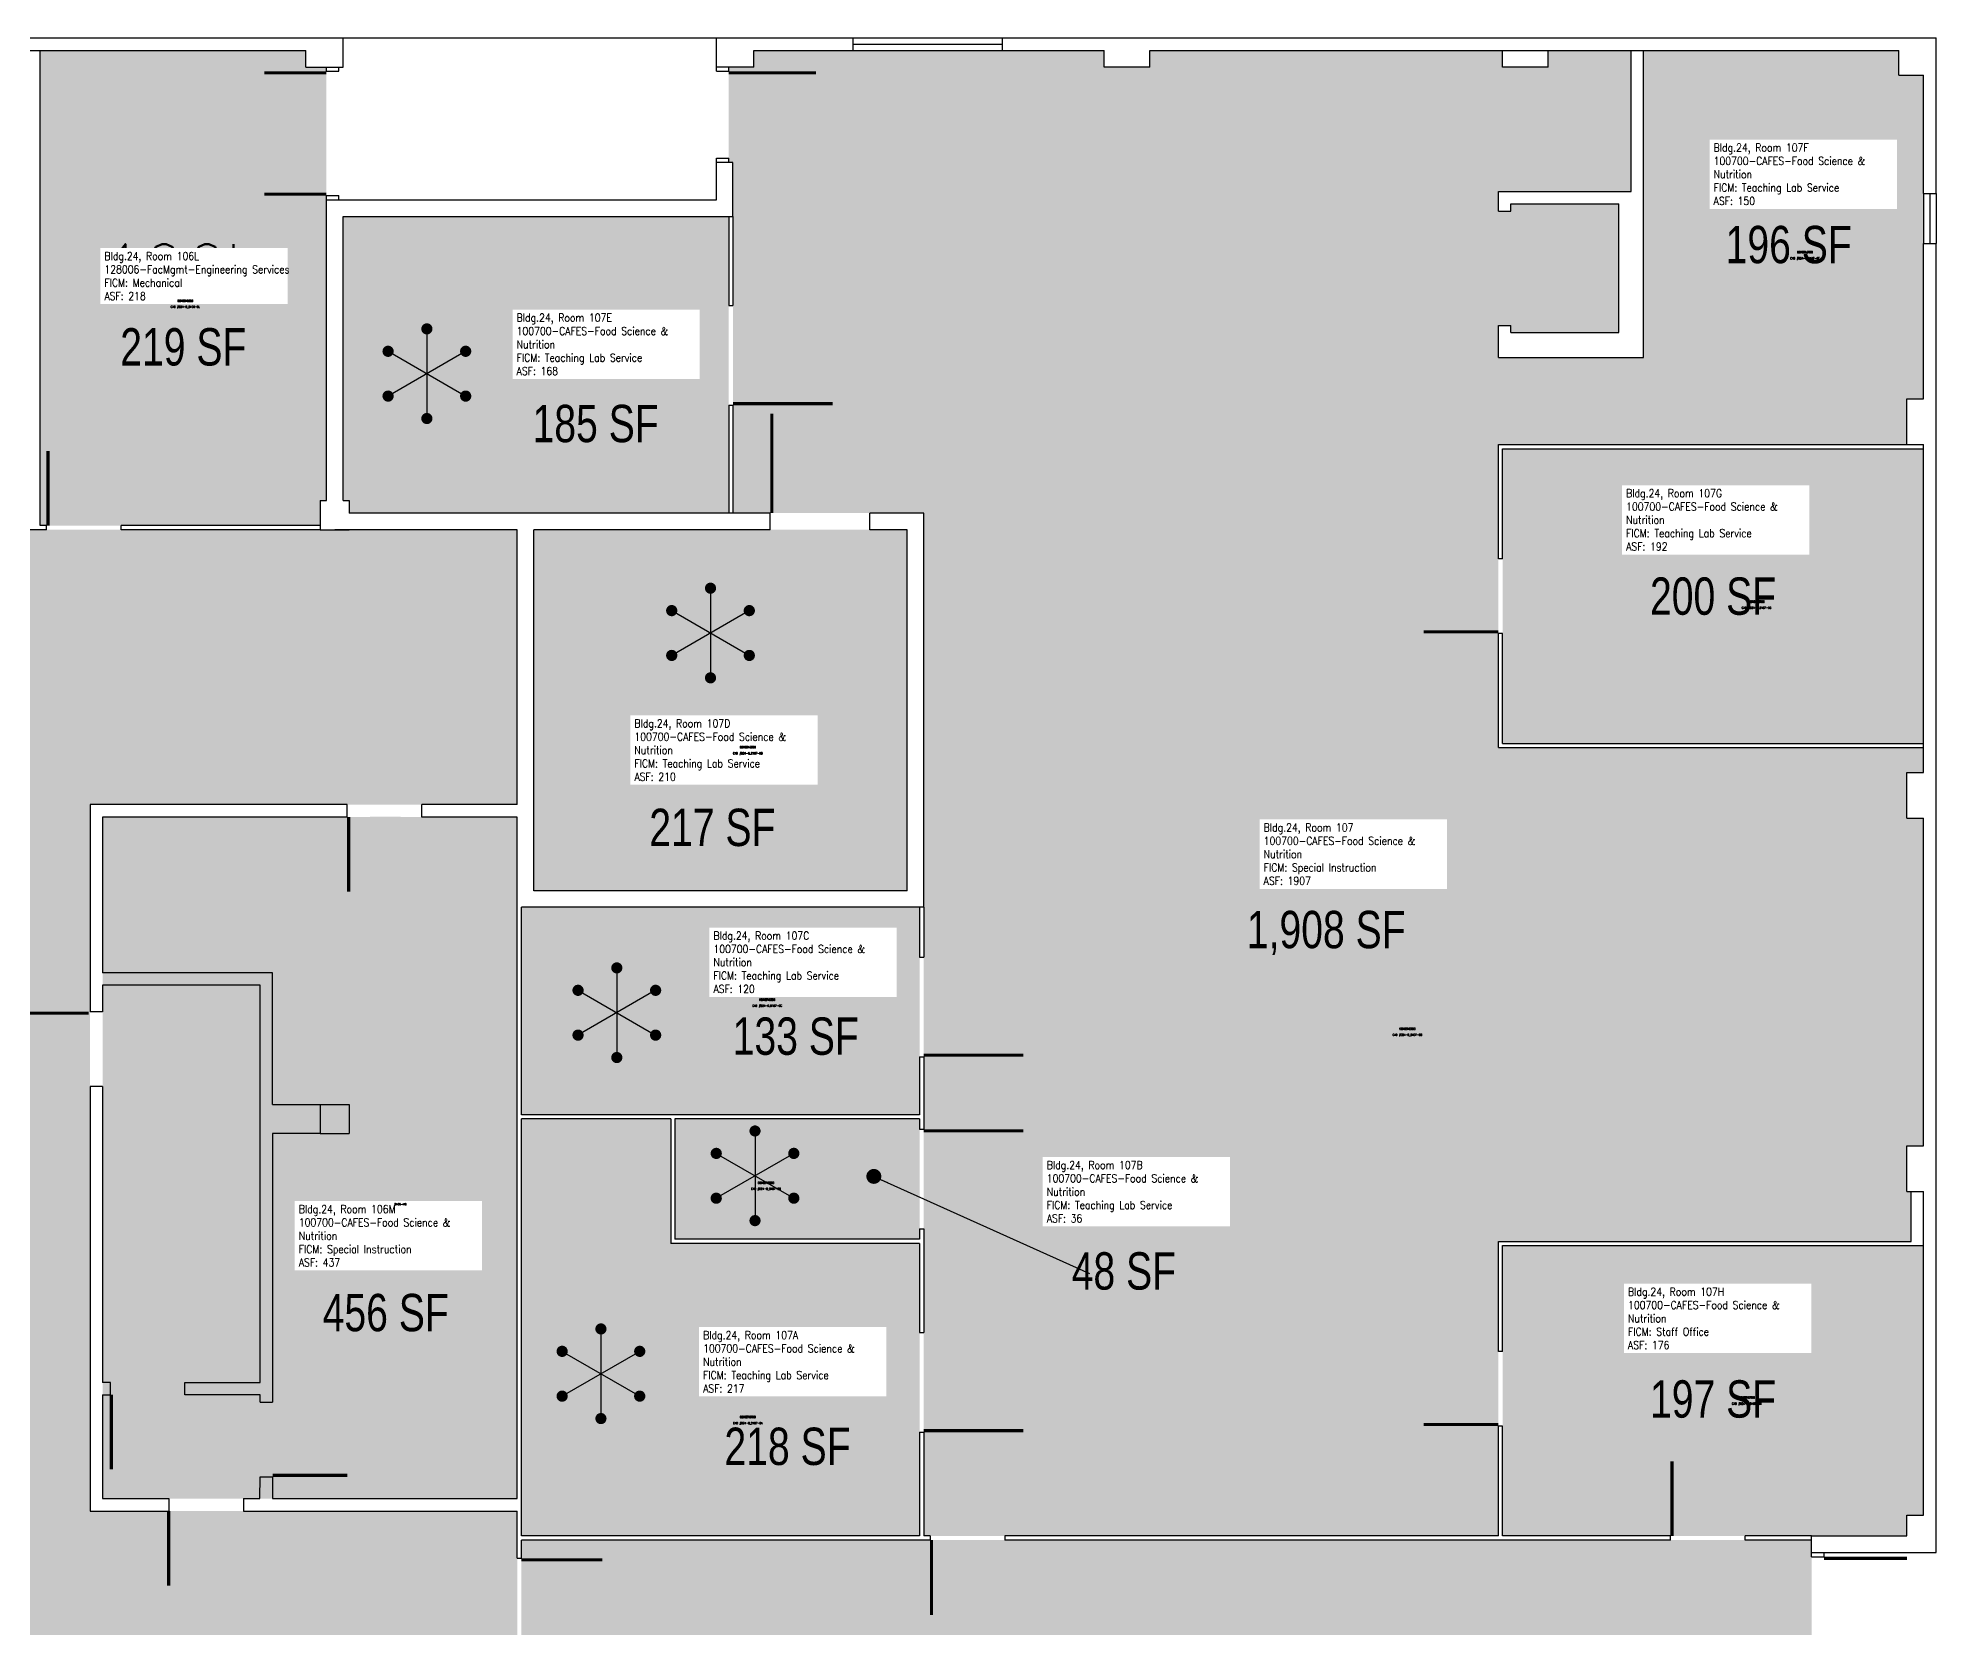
# Model space of a CAD drawing. Header units: inches. Extents: x -381 to 1674, y -222 to 2940.
# Drawn here: x 633 to 1548, y 2174 to 2940 of the extents above; entities that cross this region are included whole.
import ezdxf
from ezdxf.enums import TextEntityAlignment as Align

# ---------------------------------------------------------------- set-up
doc = ezdxf.new("R2010")
doc.units = ezdxf.units.IN
doc.header["$LTSCALE"] = 10
doc.header["$MEASUREMENT"] = 0
doc.layers.get('0').update_dxf_attribs({"linetype": 'CONTINUOUS'})
for name, color, linetype in [('A-DOOR', 2, 'CONTINUOUS'), ('A-FLOR', 3, 'CONTINUOUS'), ('A-GLAZ', 1, 'CONTINUOUS'), ('A-GLAZ-SILL', 2, 'CONTINUOUS'), ('A-IDEN-CNUM', 7, 'CONTINUOUS'), ('A-IDEN-ICON', 4, 'CONTINUOUS'), ('A-IDEN-RNUM', 7, 'CONTINUOUS'), ('A-IDEN-SNUM', 4, 'CONTINUOUS'), ('A-IDEN-VNUM', 4, 'CONTINUOUS'), ('A-WALL', 5, 'CONTINUOUS'), ('AREA-TEXT', 3, 'CONTINUOUS'), ('Rooms-Category-Color', 7, 'CONTINUOUS'), ('Rooms-College-Color', 7, 'CONTINUOUS'), ('Rooms-Department-Color', 7, 'CONTINUOUS'), ('Rooms-Division-Color', 7, 'CONTINUOUS'), ('Rooms-Information', 7, 'CONTINUOUS')]:
    doc.layers.add(name, color=color, linetype=linetype)
doc.styles.add('AREA', font='arial.ttf', dxfattribs={"width": 0.75, "height": 18})
doc.styles.add('ROOMSNUMBER', font='txt.shx', dxfattribs={"height": 0.03})
doc.styles.add('ROOMVNUMBER', font='simplex.shx', dxfattribs={"width": 0.85})
doc.dimstyles.get("Standard").update_dxf_attribs({"dimtxt": 0.18, "dimasz": 0.18, "dimexe": 0.18, "dimexo": 0.0625, "dimgap": 0.09, "dimtad": 0, "dimtih": 1, "dimtoh": 1, "dimdec": 4, "dimzin": 0, "dimdsep": 46, "dimtxsty": 'Standard', "dimcen": 0.09, "dimadec": 0, "dimazin": 0, "dimtfac": 1, "dimtdec": 4, "dimtofl": 0, "dimtmove": 0, "dimatfit": 3, "dimfxl": 1, "dimtolj": 1, "dimtzin": 0, "dimarcsym": 0})

# ---------------------------------------------------------------- blocks, each defined once
blk = doc.blocks.new('CPREF')
at = {"color": 0, "linetype": 'ByBlock'}
for p, q in [((-0.025, 0.052), (0.035, -0.052)), ((-0.025, -0.052), (0.035, 0.052)), ((-0.055, 0), (0.065, 0))]:
    blk.add_line(p, q, dxfattribs=at)
at = {"color": 0, "linetype": 'ByBlock', "const_width": 0.0075}
for points in [[(-0.0269, 0.0487, 1), (-0.0231, 0.0552, 1)], [(0.0331, 0.0487, 1), (0.0369, 0.0552, 1)], [(-0.0569, -0.0032, 1), (-0.0531, 0.0032, 1)], [(0.0631, -0.0032, 1), (0.0669, 0.0032, 1)], [(-0.0269, -0.0552, 1), (-0.0231, -0.0487, 1)], [(0.0331, -0.0552, 1), (0.0369, -0.0487, 1)]]:
    blk.add_lwpolyline(points, format="xyb", close=True, dxfattribs=at)

msp = doc.modelspace()

# ---------------------------------------------------------------- hatches: boundary and pattern name
at = {"layer": 'Rooms-Category-Color', "true_color": 0xadadad}
for points in [[(673, 2705), (769, 2705), (769, 2717), (772, 2717), (772, 2862), (772, 2864), (772, 2924), (772, 2926), (762, 2926), (762, 2934), (634, 2934), (634, 2705), (637, 2705)], [(1057, 1651), (1057, 1687), (1057, 1696), (1057, 1732), (1057, 1936), (1057, 1972), (1057, 1981), (1057, 2017), (1057, 2120), (1267, 2120), (1303, 2120), (1488, 2120), (1488, 2216), (1099, 2216), (1063, 2216), (866, 2216), (866, 2120.5), (963, 2120.5), (963, 1504), (963, 1306), (1057, 1306), (1057, 1315), (1057, 1347), (1057, 1450), (1213, 1450), (1245, 1450), (1373, 1450), (1405, 1450), (1488, 1450), (1488, 1546), (1303, 1546), (1267, 1546), (1057, 1546)]]:
    msp.add_hatch(color=253, dxfattribs=at).paths.add_polyline_path(points)
at = {"layer": 'Rooms-Category-Color', "true_color": 0xe3f498}
for points in [[(1337, 2786), (1337, 2801.5), (1343, 2801.5), (1343, 2798), (1395, 2798), (1395, 2860), (1343, 2860), (1343, 2856.5), (1337, 2856.5), (1337, 2866), (1401, 2866), (1401, 2934), (1361, 2934), (1361, 2926), (1339, 2926), (1339, 2934), (1169, 2934), (1169, 2926), (1147, 2926), (1147, 2934), (978, 2934), (978, 2926), (966, 2926), (966, 2924), (966, 2882), (966, 2880), (968, 2880), (968, 2854), (968, 2811), (968, 2763), (968, 2711), (986, 2711), (1034, 2711), (1060, 2711), (1060, 2521), (1060, 2316), (1060, 2268), (1060, 2218), (1063, 2218), (1099, 2218), (1337, 2218), (1337, 2271), (1337, 2307), (1337, 2360), (1536, 2360), (1536, 2384), (1534, 2384), (1534, 2406), (1542, 2406), (1542, 2564), (1534, 2564), (1534, 2586), (1542, 2586), (1542, 2598), (1337, 2598), (1337, 2653), (1337, 2689), (1337, 2744)], [(1337, 2744), (1534, 2744), (1534, 2766), (1542, 2766), (1542, 2922), (1530, 2922), (1530, 2934), (1407, 2934), (1407, 2786), (1337, 2786)], [(966, 2763), (966, 2811), (966, 2854), (780, 2854), (780, 2717), (783, 2717), (783, 2711), (966, 2711)], [(1339, 2600), (1339, 2653), (1339, 2689), (1339, 2742), (1542, 2742), (1542, 2600)], [(102, 1915), (102, 1863), (110, 1863), (110, 1841), (102, 1841), (102, 1742), (345, 1742), (393, 1742), (460, 1742), (508, 1742), (573, 1742), (651, 1742), (699, 1742), (772, 1742), (772, 1748), (772, 1796), (772, 1802), (772, 1853.5), (769, 1853.5), (769, 1867.5), (772.74, 1867.5), (772.74, 2046.5), (772, 2046.5), (772, 2110), (772, 2113), (769, 2113), (769, 2127), (783, 2127), (783, 2120.5), (864, 2120.5), (863.97, 2230.03), (731.97, 2230.03), (695.97, 2230.03), (658.09, 2230.03), (658.09, 2446), (658.09, 2570.5), (781.97, 2570.5), (817.97, 2570.5), (863.97, 2570.5), (864, 2703), (769, 2703), (673, 2703), (637, 2703), (588, 2703), (546, 2703), (435, 2703), (399, 2703), (110, 2703), (110, 2687), (102, 2687), (102, 2506), (110, 2506), (110, 2484), (102, 2484), (102, 2311), (110, 2311), (110, 2292), (110, 2058), (110, 2036), (102, 2036)], [(872, 2703), (986, 2703), (1034, 2703), (1052, 2703), (1052, 2529), (872, 2529)], [(1058, 2421), (866, 2421), (866, 2521), (1058, 2521)], [(938, 2419), (938, 2359), (1058, 2359), (1058, 2316), (1058, 2268), (1058, 2218), (866, 2218), (866, 2419)], [(1058, 2361), (940, 2361), (940, 2419), (1058, 2419)]]:
    msp.add_hatch(color=61, dxfattribs=at).paths.add_polyline_path(points)
h = msp.add_hatch(color=61, dxfattribs=at)
edge = h.paths.add_edge_path()
edge.add_line((864, 2564.5), (817.97, 2564.5))
edge.add_arc((800.34, 1521.82), 1042.82, 89.03159, 90.96841)
edge.add_line((782.72, 2564.5), (664.09, 2564.5))
edge.add_line((664.09, 2564.5), (664.09, 2489.5))
edge.add_line((664.09, 2489.5), (664.09, 2483.5))
edge.add_line((664.09, 2483.5), (664.09, 2292.03))
edge.add_line((664.09, 2292.03), (664.09, 2286.03))
edge.add_line((664.09, 2286.03), (664.09, 2236.03))
edge.add_line((664.09, 2236.03), (731.97, 2236.03))
edge.add_line((731.97, 2236.03), (739.97, 2236.03))
edge.add_line((739.97, 2236.03), (745.97, 2236.03))
edge.add_line((745.97, 2236.03), (864, 2236.03))
edge.add_line((864, 2236.03), (864, 2564.5))
at = {"layer": 'Rooms-Category-Color', "true_color": 0xfa9ba3}
msp.add_hatch(color=241, dxfattribs=at).paths.add_polyline_path([(1534, 2218), (1534, 2228), (1542, 2228), (1542, 2358), (1339, 2358), (1339, 2307), (1339, 2271), (1339, 2218), (1488, 2218)])
at = {"layer": 'Rooms-College-Color', "true_color": 0xe3c5e1}
for points in [[(673, 2705), (769, 2705), (769, 2717), (772, 2717), (772, 2862), (772, 2864), (772, 2924), (772, 2926), (762, 2926), (762, 2934), (634, 2934), (634, 2705), (637, 2705)], [(1337, 2786), (1337, 2801.5), (1343, 2801.5), (1343, 2798), (1395, 2798), (1395, 2860), (1343, 2860), (1343, 2856.5), (1337, 2856.5), (1337, 2866), (1401, 2866), (1401, 2934), (1361, 2934), (1361, 2926), (1339, 2926), (1339, 2934), (1169, 2934), (1169, 2926), (1147, 2926), (1147, 2934), (978, 2934), (978, 2926), (966, 2926), (966, 2924), (966, 2882), (966, 2880), (968, 2880), (968, 2854), (968, 2811), (968, 2763), (968, 2711), (986, 2711), (1034, 2711), (1060, 2711), (1060, 2521), (1060, 2316), (1060, 2268), (1060, 2218), (1063, 2218), (1099, 2218), (1337, 2218), (1337, 2271), (1337, 2307), (1337, 2360), (1536, 2360), (1536, 2384), (1534, 2384), (1534, 2406), (1542, 2406), (1542, 2564), (1534, 2564), (1534, 2586), (1542, 2586), (1542, 2598), (1337, 2598), (1337, 2653), (1337, 2689), (1337, 2744)], [(1337, 2744), (1534, 2744), (1534, 2766), (1542, 2766), (1542, 2922), (1530, 2922), (1530, 2934), (1407, 2934), (1407, 2786), (1337, 2786)], [(966, 2763), (966, 2811), (966, 2854), (780, 2854), (780, 2717), (783, 2717), (783, 2711), (966, 2711)], [(1339, 2600), (1339, 2653), (1339, 2689), (1339, 2742), (1542, 2742), (1542, 2600)], [(102, 1915), (102, 1863), (110, 1863), (110, 1841), (102, 1841), (102, 1742), (345, 1742), (393, 1742), (460, 1742), (508, 1742), (573, 1742), (651, 1742), (699, 1742), (772, 1742), (772, 1748), (772, 1796), (772, 1802), (772, 1853.5), (769, 1853.5), (769, 1867.5), (772.74, 1867.5), (772.74, 2046.5), (772, 2046.5), (772, 2110), (772, 2113), (769, 2113), (769, 2127), (783, 2127), (783, 2120.5), (864, 2120.5), (863.97, 2230.03), (731.97, 2230.03), (695.97, 2230.03), (658.09, 2230.03), (658.09, 2446), (658.09, 2570.5), (781.97, 2570.5), (817.97, 2570.5), (863.97, 2570.5), (864, 2703), (769, 2703), (673, 2703), (637, 2703), (588, 2703), (546, 2703), (435, 2703), (399, 2703), (110, 2703), (110, 2687), (102, 2687), (102, 2506), (110, 2506), (110, 2484), (102, 2484), (102, 2311), (110, 2311), (110, 2292), (110, 2058), (110, 2036), (102, 2036)], [(872, 2703), (986, 2703), (1034, 2703), (1052, 2703), (1052, 2529), (872, 2529)], [(1058, 2421), (866, 2421), (866, 2521), (1058, 2521)], [(938, 2419), (938, 2359), (1058, 2359), (1058, 2316), (1058, 2268), (1058, 2218), (866, 2218), (866, 2419)], [(1058, 2361), (940, 2361), (940, 2419), (1058, 2419)], [(1534, 2218), (1534, 2228), (1542, 2228), (1542, 2358), (1339, 2358), (1339, 2307), (1339, 2271), (1339, 2218), (1488, 2218)]]:
    msp.add_hatch(color=254, dxfattribs=at).paths.add_polyline_path(points)
h = msp.add_hatch(color=254, dxfattribs=at)
edge = h.paths.add_edge_path()
edge.add_line((864, 2564.5), (817.97, 2564.5))
edge.add_arc((800.34, 1521.82), 1042.82, 89.03159, 90.96841)
edge.add_line((782.72, 2564.5), (664.09, 2564.5))
edge.add_line((664.09, 2564.5), (664.09, 2489.5))
edge.add_line((664.09, 2489.5), (664.09, 2483.5))
edge.add_line((664.09, 2483.5), (664.09, 2292.03))
edge.add_line((664.09, 2292.03), (664.09, 2286.03))
edge.add_line((664.09, 2286.03), (664.09, 2236.03))
edge.add_line((664.09, 2236.03), (731.97, 2236.03))
edge.add_line((731.97, 2236.03), (739.97, 2236.03))
edge.add_line((739.97, 2236.03), (745.97, 2236.03))
edge.add_line((745.97, 2236.03), (864, 2236.03))
edge.add_line((864, 2236.03), (864, 2564.5))
at = {"layer": 'Rooms-College-Color', "true_color": 0xadadad}
msp.add_hatch(color=253, dxfattribs=at).paths.add_polyline_path([(1057, 1651), (1057, 1687), (1057, 1696), (1057, 1732), (1057, 1936), (1057, 1972), (1057, 1981), (1057, 2017), (1057, 2120), (1267, 2120), (1303, 2120), (1488, 2120), (1488, 2216), (1099, 2216), (1063, 2216), (866, 2216), (866, 2120.5), (963, 2120.5), (963, 1504), (963, 1306), (1057, 1306), (1057, 1315), (1057, 1347), (1057, 1450), (1213, 1450), (1245, 1450), (1373, 1450), (1405, 1450), (1488, 1450), (1488, 1546), (1303, 1546), (1267, 1546), (1057, 1546)])
at = {"layer": 'Rooms-Department-Color', "true_color": 0xacacac}
for points in [[(673, 2705), (769, 2705), (769, 2717), (772, 2717), (772, 2862), (772, 2864), (772, 2924), (772, 2926), (762, 2926), (762, 2934), (634, 2934), (634, 2705), (637, 2705)], [(1057, 1651), (1057, 1687), (1057, 1696), (1057, 1732), (1057, 1936), (1057, 1972), (1057, 1981), (1057, 2017), (1057, 2120), (1267, 2120), (1303, 2120), (1488, 2120), (1488, 2216), (1099, 2216), (1063, 2216), (866, 2216), (866, 2120.5), (963, 2120.5), (963, 1504), (963, 1306), (1057, 1306), (1057, 1315), (1057, 1347), (1057, 1450), (1213, 1450), (1245, 1450), (1373, 1450), (1405, 1450), (1488, 1450), (1488, 1546), (1303, 1546), (1267, 1546), (1057, 1546)]]:
    msp.add_hatch(color=253, dxfattribs=at).paths.add_polyline_path(points)
at = {"layer": 'Rooms-Department-Color', "true_color": 0xe3c5e1}
for points in [[(1337, 2786), (1337, 2801.5), (1343, 2801.5), (1343, 2798), (1395, 2798), (1395, 2860), (1343, 2860), (1343, 2856.5), (1337, 2856.5), (1337, 2866), (1401, 2866), (1401, 2934), (1361, 2934), (1361, 2926), (1339, 2926), (1339, 2934), (1169, 2934), (1169, 2926), (1147, 2926), (1147, 2934), (978, 2934), (978, 2926), (966, 2926), (966, 2924), (966, 2882), (966, 2880), (968, 2880), (968, 2854), (968, 2811), (968, 2763), (968, 2711), (986, 2711), (1034, 2711), (1060, 2711), (1060, 2521), (1060, 2316), (1060, 2268), (1060, 2218), (1063, 2218), (1099, 2218), (1337, 2218), (1337, 2271), (1337, 2307), (1337, 2360), (1536, 2360), (1536, 2384), (1534, 2384), (1534, 2406), (1542, 2406), (1542, 2564), (1534, 2564), (1534, 2586), (1542, 2586), (1542, 2598), (1337, 2598), (1337, 2653), (1337, 2689), (1337, 2744)], [(1337, 2744), (1534, 2744), (1534, 2766), (1542, 2766), (1542, 2922), (1530, 2922), (1530, 2934), (1407, 2934), (1407, 2786), (1337, 2786)], [(966, 2763), (966, 2811), (966, 2854), (780, 2854), (780, 2717), (783, 2717), (783, 2711), (966, 2711)], [(1339, 2600), (1339, 2653), (1339, 2689), (1339, 2742), (1542, 2742), (1542, 2600)], [(102, 1915), (102, 1863), (110, 1863), (110, 1841), (102, 1841), (102, 1742), (345, 1742), (393, 1742), (460, 1742), (508, 1742), (573, 1742), (651, 1742), (699, 1742), (772, 1742), (772, 1748), (772, 1796), (772, 1802), (772, 1853.5), (769, 1853.5), (769, 1867.5), (772.74, 1867.5), (772.74, 2046.5), (772, 2046.5), (772, 2110), (772, 2113), (769, 2113), (769, 2127), (783, 2127), (783, 2120.5), (864, 2120.5), (863.97, 2230.03), (731.97, 2230.03), (695.97, 2230.03), (658.09, 2230.03), (658.09, 2446), (658.09, 2570.5), (781.97, 2570.5), (817.97, 2570.5), (863.97, 2570.5), (864, 2703), (769, 2703), (673, 2703), (637, 2703), (588, 2703), (546, 2703), (435, 2703), (399, 2703), (110, 2703), (110, 2687), (102, 2687), (102, 2506), (110, 2506), (110, 2484), (102, 2484), (102, 2311), (110, 2311), (110, 2292), (110, 2058), (110, 2036), (102, 2036)], [(872, 2703), (986, 2703), (1034, 2703), (1052, 2703), (1052, 2529), (872, 2529)], [(1058, 2421), (866, 2421), (866, 2521), (1058, 2521)], [(938, 2419), (938, 2359), (1058, 2359), (1058, 2316), (1058, 2268), (1058, 2218), (866, 2218), (866, 2419)], [(1058, 2361), (940, 2361), (940, 2419), (1058, 2419)], [(1534, 2218), (1534, 2228), (1542, 2228), (1542, 2358), (1339, 2358), (1339, 2307), (1339, 2271), (1339, 2218), (1488, 2218)]]:
    msp.add_hatch(color=254, dxfattribs=at).paths.add_polyline_path(points)
h = msp.add_hatch(color=254, dxfattribs=at)
edge = h.paths.add_edge_path()
edge.add_line((864, 2564.5), (817.97, 2564.5))
edge.add_arc((800.34, 1521.82), 1042.82, 89.03159, 90.96841)
edge.add_line((782.72, 2564.5), (664.09, 2564.5))
edge.add_line((664.09, 2564.5), (664.09, 2489.5))
edge.add_line((664.09, 2489.5), (664.09, 2483.5))
edge.add_line((664.09, 2483.5), (664.09, 2292.03))
edge.add_line((664.09, 2292.03), (664.09, 2286.03))
edge.add_line((664.09, 2286.03), (664.09, 2236.03))
edge.add_line((664.09, 2236.03), (731.97, 2236.03))
edge.add_line((731.97, 2236.03), (739.97, 2236.03))
edge.add_line((739.97, 2236.03), (745.97, 2236.03))
edge.add_line((745.97, 2236.03), (864, 2236.03))
edge.add_line((864, 2236.03), (864, 2564.5))
at = {"layer": 'Rooms-Division-Color', "true_color": 0xadadad}
for points in [[(673, 2705), (769, 2705), (769, 2717), (772, 2717), (772, 2862), (772, 2864), (772, 2924), (772, 2926), (762, 2926), (762, 2934), (634, 2934), (634, 2705), (637, 2705)], [(1057, 1651), (1057, 1687), (1057, 1696), (1057, 1732), (1057, 1936), (1057, 1972), (1057, 1981), (1057, 2017), (1057, 2120), (1267, 2120), (1303, 2120), (1488, 2120), (1488, 2216), (1099, 2216), (1063, 2216), (866, 2216), (866, 2120.5), (963, 2120.5), (963, 1504), (963, 1306), (1057, 1306), (1057, 1315), (1057, 1347), (1057, 1450), (1213, 1450), (1245, 1450), (1373, 1450), (1405, 1450), (1488, 1450), (1488, 1546), (1303, 1546), (1267, 1546), (1057, 1546)]]:
    msp.add_hatch(color=253, dxfattribs=at).paths.add_polyline_path(points)
at = {"layer": 'Rooms-Division-Color', "true_color": 0xe3c5e1}
for points in [[(1337, 2786), (1337, 2801.5), (1343, 2801.5), (1343, 2798), (1395, 2798), (1395, 2860), (1343, 2860), (1343, 2856.5), (1337, 2856.5), (1337, 2866), (1401, 2866), (1401, 2934), (1361, 2934), (1361, 2926), (1339, 2926), (1339, 2934), (1169, 2934), (1169, 2926), (1147, 2926), (1147, 2934), (978, 2934), (978, 2926), (966, 2926), (966, 2924), (966, 2882), (966, 2880), (968, 2880), (968, 2854), (968, 2811), (968, 2763), (968, 2711), (986, 2711), (1034, 2711), (1060, 2711), (1060, 2521), (1060, 2316), (1060, 2268), (1060, 2218), (1063, 2218), (1099, 2218), (1337, 2218), (1337, 2271), (1337, 2307), (1337, 2360), (1536, 2360), (1536, 2384), (1534, 2384), (1534, 2406), (1542, 2406), (1542, 2564), (1534, 2564), (1534, 2586), (1542, 2586), (1542, 2598), (1337, 2598), (1337, 2653), (1337, 2689), (1337, 2744)], [(1337, 2744), (1534, 2744), (1534, 2766), (1542, 2766), (1542, 2922), (1530, 2922), (1530, 2934), (1407, 2934), (1407, 2786), (1337, 2786)], [(966, 2763), (966, 2811), (966, 2854), (780, 2854), (780, 2717), (783, 2717), (783, 2711), (966, 2711)], [(1339, 2600), (1339, 2653), (1339, 2689), (1339, 2742), (1542, 2742), (1542, 2600)], [(102, 1915), (102, 1863), (110, 1863), (110, 1841), (102, 1841), (102, 1742), (345, 1742), (393, 1742), (460, 1742), (508, 1742), (573, 1742), (651, 1742), (699, 1742), (772, 1742), (772, 1748), (772, 1796), (772, 1802), (772, 1853.5), (769, 1853.5), (769, 1867.5), (772.74, 1867.5), (772.74, 2046.5), (772, 2046.5), (772, 2110), (772, 2113), (769, 2113), (769, 2127), (783, 2127), (783, 2120.5), (864, 2120.5), (863.97, 2230.03), (731.97, 2230.03), (695.97, 2230.03), (658.09, 2230.03), (658.09, 2446), (658.09, 2570.5), (781.97, 2570.5), (817.97, 2570.5), (863.97, 2570.5), (864, 2703), (769, 2703), (673, 2703), (637, 2703), (588, 2703), (546, 2703), (435, 2703), (399, 2703), (110, 2703), (110, 2687), (102, 2687), (102, 2506), (110, 2506), (110, 2484), (102, 2484), (102, 2311), (110, 2311), (110, 2292), (110, 2058), (110, 2036), (102, 2036)], [(872, 2703), (986, 2703), (1034, 2703), (1052, 2703), (1052, 2529), (872, 2529)], [(1058, 2421), (866, 2421), (866, 2521), (1058, 2521)], [(938, 2419), (938, 2359), (1058, 2359), (1058, 2316), (1058, 2268), (1058, 2218), (866, 2218), (866, 2419)], [(1058, 2361), (940, 2361), (940, 2419), (1058, 2419)], [(1534, 2218), (1534, 2228), (1542, 2228), (1542, 2358), (1339, 2358), (1339, 2307), (1339, 2271), (1339, 2218), (1488, 2218)]]:
    msp.add_hatch(color=254, dxfattribs=at).paths.add_polyline_path(points)
h = msp.add_hatch(color=254, dxfattribs=at)
edge = h.paths.add_edge_path()
edge.add_line((864, 2564.5), (817.97, 2564.5))
edge.add_arc((800.34, 1521.82), 1042.82, 89.03159, 90.96841)
edge.add_line((782.72, 2564.5), (664.09, 2564.5))
edge.add_line((664.09, 2564.5), (664.09, 2489.5))
edge.add_line((664.09, 2489.5), (664.09, 2483.5))
edge.add_line((664.09, 2483.5), (664.09, 2292.03))
edge.add_line((664.09, 2292.03), (664.09, 2286.03))
edge.add_line((664.09, 2286.03), (664.09, 2236.03))
edge.add_line((664.09, 2236.03), (731.97, 2236.03))
edge.add_line((731.97, 2236.03), (739.97, 2236.03))
edge.add_line((739.97, 2236.03), (745.97, 2236.03))
edge.add_line((745.97, 2236.03), (864, 2236.03))
edge.add_line((864, 2236.03), (864, 2564.5))

# ---------------------------------------------------------------- linework, layer by layer
at = {"layer": 'A-DOOR'}
for points in [[(772, 2923.25, 1.5, 1.5, 0), (742, 2923.25, 0, 0, 0), (742, 2924, 0, 0, 0.414214), (772, 2894, 0, 0, 0.414214)], [(966, 2923.25, 1.5, 1.5, 0), (1008, 2923.25, 0, 0, 0), (1008, 2924, 0, 0, -0.414214), (966, 2882, 0, 0, -0.414214)], [(772, 2864.75, 1.5, 1.5, 0), (742, 2864.75, 0, 0, 0), (742, 2864, 0, 0, -0.414214), (772, 2894, 0, 0, -0.414214)], [(968, 2763.75, 1.5, 1.5, 0), (1016, 2763.75, 0, 0, 0), (1016, 2763, 0, 0, 0.414214), (968, 2811, 0, 0, 0.414214)], [(986.75, 2711, 1.5, 1.5, 0), (986.75, 2759, 0, 0, 0), (986, 2759, 0, 0, -0.414214), (1034, 2711, 0, 0, -0.414214)], [(637.75, 2705, 1.5, 1.5, 0), (637.75, 2741, 0, 0, 0), (637, 2741, 0, 0, -0.414214), (673, 2705, 0, 0, -0.414214)], [(1337, 2653.75, 1.5, 1.5, 0), (1301, 2653.75, 0, 0, 0), (1301, 2653, 0, 0, -0.414214), (1337, 2689, 0, 0, -0.414214)], [(782.72, 2564.5, 1.5, 1.5, 0), (782.72, 2528.5, 0, 0, 0), (781.97, 2528.5, 0, 0, 0.414214), (817.97, 2564.5, 0, 0, 0.414214)], [(1060, 2449.75, 1.5, 1.5, 0), (1108, 2449.75, 0, 0, 0), (1108, 2449, 0, 0, 0.414214), (1060, 2497, 0, 0, 0.414214)], [(657.44, 2469.95, 1.5, 1.5, 0), (621.44, 2469.95, 0, 0, 0), (621.44, 2470.7, 0, 0, 0.414214), (657.44, 2434.7, 0, 0, 0.414214)], [(1060, 2413.25, 1.5, 1.5, 0), (1108, 2413.25, 0, 0, 0), (1108, 2414, 0, 0, -0.414214), (1060, 2366, 0, 0, -0.414214)], [(1060, 2268.75, 1.5, 1.5, 0), (1108, 2268.75, 0, 0, 0), (1108, 2268, 0, 0, 0.414214), (1060, 2316, 0, 0, 0.414214)], [(1337, 2271.75, 1.5, 1.5, 0), (1301, 2271.75, 0, 0, 0), (1301, 2271, 0, 0, -0.414214), (1337, 2307, 0, 0, -0.414214)], [(668.3, 2286.16, 1.5, 1.5, 0), (668.3, 2250.16, 0, 0, 0), (667.55, 2250.16, 0, 0, 0.414214), (703.55, 2286.16, 0, 0, 0.414214)], [(746.16, 2247.25, 1.5, 1.5, 0), (782.16, 2247.25, 0, 0, 0), (782.16, 2246.5, 0, 0, 0.414214), (746.16, 2282.5, 0, 0, 0.414214)], [(1420.71, 2218, 1.5, 1.5, 0), (1420.71, 2254, 0, 0, 0), (1419.96, 2254, 0, 0, -0.414214), (1455.96, 2218, 0, 0, -0.414214)], [(695.97, 2230.03, 1.5, 1.5, 0), (695.97, 2194.03, 0, 0, 0), (695.22, 2194.03, 0, 0, 0.414214), (731.22, 2230.03, 0, 0, 0.414214)], [(1063.75, 2216, 1.5, 1.5, 0), (1063.75, 2180, 0, 0, 0), (1063, 2180, 0, 0, 0.414214), (1099, 2216, 0, 0, 0.414214)], [(866, 2206.5, 1.5, 1.5, 0), (905, 2206.5, 0, 0, 0), (905, 2207.25, 0, 0, -0.414214), (866, 2168.25, 0, 0, -0.414214)], [(1494, 2207.25, 1.5, 1.5, 0), (1534, 2207.25, 0, 0, 0), (1534, 2208, 0, 0, -0.414214), (1494, 2168, 0, 0, -0.414214)]]:
    msp.add_lwpolyline(points, format="xyseb", dxfattribs=at)
at = {"layer": 'A-FLOR'}
msp.add_line((780, 2940), (960, 2940), dxfattribs=at)
at = {"layer": 'A-GLAZ'}
for p, q in [((1026, 2937), (1098, 2937)), ((1545, 2865), (1545, 2841))]:
    msp.add_line(p, q, dxfattribs=at)
at = {"layer": 'A-GLAZ-SILL'}
for p, q in [((1026, 2940), (1098, 2940)), ((1026, 2934), (1098, 2934)), ((1542, 2865), (1542, 2841)), ((1548, 2865), (1548, 2841))]:
    msp.add_line(p, q, dxfattribs=at)
at = {"layer": 'A-WALL'}
for p, q in [((0, 2940), (780, 2940)), ((780, 2926), (780, 2940)), ((960, 2940), (1026, 2940)), ((960, 2926), (960, 2940)), ((1026, 2934), (1026, 2940)), ((1098, 2934), (1098, 2940)), ((1098, 2940), (1548, 2940)), ((1548, 2865), (1548, 2940)), ((593, 2934), (762, 2934)), ((634, 2705), (634, 2934)), ((762, 2926), (762, 2934)), ((978, 2934), (1026, 2934)), ((978, 2926), (978, 2934)), ((1098, 2934), (1147, 2934)), ((1147, 2926), (1147, 2934)), ((1169, 2934), (1530, 2934)), ((1169, 2926), (1169, 2934)), ((1339, 2926), (1339, 2934)), ((1361, 2926), (1361, 2934)), ((1401, 2866), (1401, 2934)), ((1407, 2786), (1407, 2934)), ((1530, 2922), (1530, 2934)), ((762, 2926), (780, 2926)), ((772, 2924), (772, 2926)), ((772, 2924), (778, 2924)), ((778, 2924), (778, 2926)), ((960, 2924), (960, 2926)), ((978, 2926), (960, 2926)), ((960, 2924), (966, 2924)), ((966, 2924), (966, 2926)), ((1169, 2926), (1147, 2926)), ((1361, 2926), (1339, 2926)), ((1530, 2922), (1542, 2922)), ((1542, 2865), (1542, 2922)), ((960, 2882), (966, 2882)), ((960, 2880), (960, 2882)), ((968, 2880), (960, 2880)), ((960, 2862), (960, 2880)), ((966, 2880), (966, 2882)), ((968, 2854), (968, 2880)), ((1337, 2866), (1401, 2866)), ((1337, 2856.5), (1337, 2866)), ((1542, 2865), (1548, 2865)), ((772, 2864), (778, 2864)), ((772, 2862), (772, 2864)), ((772, 2862), (960, 2862)), ((772, 2717), (772, 2862)), ((778, 2862), (778, 2864)), ((1337, 2856.5), (1343, 2856.5)), ((1343, 2860), (1395, 2860)), ((1343, 2856.5), (1343, 2860)), ((1395, 2798), (1395, 2860)), ((780, 2854), (968, 2854)), ((780, 2717), (780, 2854)), ((966, 2854), (966, 2811)), ((968, 2854), (968, 2811)), ((1542, 2841), (1548, 2841)), ((1542, 2766), (1542, 2841)), ((1548, 2210), (1548, 2841)), ((966, 2811), (968, 2811)), ((1337, 2801.5), (1343, 2801.5)), ((1337, 2786), (1337, 2801.5)), ((1343, 2798), (1343, 2801.5)), ((1343, 2798), (1395, 2798)), ((1337, 2786), (1407, 2786)), ((1534, 2766), (1542, 2766)), ((1534, 2744), (1534, 2766)), ((966, 2763), (968, 2763)), ((966, 2763), (966, 2711)), ((968, 2763), (968, 2711)), ((1337, 2689), (1337, 2744)), ((1337, 2744), (1542, 2744)), ((1339, 2689), (1339, 2742)), ((1339, 2742), (1542, 2742)), ((1534, 2744), (1542, 2744)), ((1542, 2586), (1542, 2744)), ((769, 2717), (769, 2703)), ((769, 2717), (772, 2717)), ((780, 2717), (783, 2717)), ((783, 2717), (783, 2711)), ((986, 2711), (783, 2711)), ((986, 2703), (986, 2711)), ((1034, 2703), (1034, 2711)), ((1060, 2711), (1034, 2711)), ((1060, 2521), (1060, 2711)), ((637, 2703), (588, 2703)), ((637, 2705), (634, 2705)), ((637, 2703), (637, 2705)), ((673, 2703), (673, 2705)), ((769, 2705), (673, 2705)), ((769, 2703), (673, 2703)), ((769, 2703), (783, 2703)), ((864, 2703), (776, 2703)), ((864, 2570.5), (864, 2703)), ((872, 2529), (872, 2703)), ((986, 2703), (872, 2703)), ((1052, 2703), (1034, 2703)), ((1052, 2529), (1052, 2703)), ((1339, 2689), (1337, 2689)), ((1339, 2653), (1337, 2653)), ((1337, 2598), (1337, 2653)), ((1339, 2600), (1339, 2653)), ((1339, 2600), (1542, 2600)), ((1337, 2598), (1542, 2598)), ((1534, 2586), (1542, 2586)), ((1534, 2564), (1534, 2586)), ((658.09, 2570.5), (658.09, 2470.7)), ((781.97, 2570.5), (658.09, 2570.5)), ((664.09, 2564.5), (664.09, 2489.5)), ((781.97, 2564.5), (664.09, 2564.5)), ((781.97, 2564.5), (781.97, 2570.5)), ((864, 2570.5), (817.97, 2570.5)), ((817.97, 2564.5), (817.97, 2570.5)), ((864, 2564.5), (817.97, 2564.5)), ((864, 2236.03), (864, 2564.5)), ((1534, 2564), (1542, 2564)), ((1542, 2406), (1542, 2564)), ((1052, 2529), (872, 2529)), ((1060, 2521), (866, 2521)), ((866, 2421), (866, 2521)), ((1058, 2521), (1058, 2497)), ((1060, 2521), (1060, 2497)), ((745.97, 2489.5), (664.09, 2489.5)), ((745.97, 2426.02), (745.97, 2489.5)), ((1058, 2497), (1060, 2497)), ((740.01, 2483.5), (664.09, 2483.5)), ((664.09, 2483.5), (664.09, 2470.7)), ((740, 2292.03), (740.01, 2483.5)), ((664.09, 2470.7), (658.09, 2470.7)), ((1058, 2449), (1060, 2449)), ((1058, 2449), (1058, 2421)), ((1060, 2449), (1060, 2414)), ((664.09, 2434.7), (658.09, 2434.7)), ((658.09, 2434.7), (658.09, 2230.03)), ((664.09, 2434.7), (664.09, 2292.03)), ((745.97, 2426.02), (776, 2426.02)), ((769, 2426), (769, 2412)), ((769, 2426), (783, 2426)), ((783, 2426), (783, 2412)), ((1058, 2421), (866, 2421)), ((866, 2218), (866, 2419)), ((938, 2419), (866, 2419)), ((938, 2419), (938, 2359)), ((1058, 2419), (940, 2419)), ((940, 2419), (940, 2361)), ((1058, 2419), (1058, 2414)), ((769, 2412.02), (745.97, 2412.02)), ((745.97, 2412.02), (745.97, 2282.5)), ((769, 2412), (783, 2412)), ((1058, 2414), (1060, 2414)), ((1534, 2406), (1542, 2406)), ((1534, 2384), (1534, 2406)), ((1534, 2384), (1542, 2384)), ((1536, 2360), (1536, 2384)), ((1542, 2228), (1542, 2384)), ((1058, 2361), (940, 2361)), ((1058, 2366), (1060, 2366)), ((1058, 2366), (1058, 2361)), ((1060, 2366), (1060, 2316)), ((1058, 2359), (938, 2359)), ((1058, 2359), (1058, 2316)), ((1337, 2307), (1337, 2360)), ((1337, 2360), (1536, 2360)), ((1339, 2307), (1339, 2358)), ((1339, 2358), (1542, 2358)), ((1058, 2316), (1060, 2316)), ((1339, 2307), (1337, 2307)), ((667.97, 2292.03), (664.09, 2292.03)), ((667.97, 2286.03), (667.97, 2292.03)), ((703.8, 2286), (703.8, 2292.03)), ((703.8, 2292.03), (740, 2292.03)), ((664.09, 2286.03), (667.97, 2286.03)), ((664.09, 2286.03), (664.09, 2236.03)), ((740, 2286), (703.8, 2286)), ((740, 2282.5), (740, 2286)), ((740, 2282.5), (745.97, 2282.5)), ((1339, 2271), (1337, 2271)), ((1337, 2218), (1337, 2271)), ((1339, 2218), (1339, 2271)), ((1058, 2268), (1060, 2268)), ((1058, 2268), (1058, 2218)), ((1060, 2268), (1060, 2218)), ((739.97, 2236.03), (739.98, 2246.5)), ((739.98, 2246.5), (745.97, 2246.5)), ((745.97, 2246.5), (745.97, 2236.03)), ((664.09, 2236.03), (695.97, 2236.03)), ((695.97, 2236.03), (695.97, 2230.03)), ((731.97, 2236.03), (739.97, 2236.03)), ((731.97, 2236.03), (731.97, 2230.03)), ((745.97, 2236.03), (864, 2236.03)), ((658.09, 2230.03), (695.97, 2230.03)), ((731.97, 2230.03), (863.97, 2230.03)), ((864, 2207.25), (864, 2230.03)), ((1534, 2228), (1542, 2228)), ((1534, 2218), (1534, 2228)), ((1058, 2218), (866, 2218)), ((1063, 2216), (866, 2216)), ((866, 2207.25), (866, 2216)), ((1063, 2218), (1060, 2218)), ((1063, 2218), (1063, 2216)), ((1099, 2218), (1099, 2216)), ((1337, 2218), (1099, 2218)), ((1419.96, 2216), (1099, 2216)), ((1419.96, 2218), (1339, 2218)), ((1419.96, 2216), (1419.96, 2218)), ((1419.96, 2216), (1419.96, 2218)), ((1488, 2218), (1455.96, 2218)), ((1455.96, 2216), (1455.96, 2218)), ((1455.96, 2216), (1455.96, 2218)), ((1488, 2216), (1455.96, 2216)), ((1488, 2218), (1534, 2218)), ((1488, 2210), (1488, 2218)), ((864, 2207.25), (866, 2207.25)), ((1488, 2210), (1548, 2210)), ((1488, 2208), (1488, 2210)), ((1488, 2208), (1494, 2208)), ((1494, 2208), (1494, 2210))]:
    msp.add_line(p, q, dxfattribs=at)

# ---------------------------------------------------------------- block references
at = {"layer": 'A-IDEN-ICON', "xscale": 360, "yscale": 360, "zscale": 360, "rotation": 270.0000000302378}
for p in [(820.43, 2779.99), (957.17, 2655), (912, 2472), (978.63, 2393.4), (904.34, 2298)]:
    msp.add_blockref('CPREF', p, dxfattribs=at)

# ---------------------------------------------------------------- texts
at = {"layer": 'A-IDEN-CNUM', "style": 'ROOMSNUMBER', "width": 0.85}
for s, p in [('CAD #024-0_0107-0F', (1484.83, 2833.73)), ('CAD #024-0_0106-0L', (703.96, 2810.34)), ('CAD #024-0_0107-0E', (876.97, 2777.59)), ('CAD #024-0_0107-0G', (1461.45, 2665.31)), ('CAD #024-0_0107-0D', (975.16, 2595.14)), ('CAD #024-0_0107-0C', (984.51, 2473.51)), ('CAD #024-0_0107-00', (1293.12, 2459.47)), ('CAD #024-0_0107-0B', (983.92, 2385.26)), ('CAD #024-0_0106-0M', (807.71, 2374.88)), ('CAD #024-0_0107-0H', (1456.77, 2281.7)), ('CAD #024-0_0107-0A', (975.16, 2272.34))]:
    msp.add_text(s, height=1, rotation=0, dxfattribs=at).set_placement(p, align=Align.MIDDLE)
at = {"layer": 'A-IDEN-RNUM', "style": 'ROOMSNUMBER', "width": 0.85}
for s, p in [('0107-F0', (1484.83, 2836.73)), ('0106-L0', (703.96, 2813.34)), ('0107-E0', (876.97, 2780.59)), ('0107-G0', (1461.45, 2668.31)), ('0107-D0', (975.16, 2598.14)), ('0107-C0', (984.51, 2476.51)), ('0107-00', (1293.12, 2462.47)), ('0107-B0', (983.92, 2388.26)), ('0106-M0', (807.71, 2377.88)), ('0107-H0', (1456.77, 2284.7)), ('0107-A0', (975.16, 2275.34))]:
    msp.add_text(s, height=1, rotation=0, dxfattribs=at).set_placement(p, align=Align.MIDDLE)
at = {"layer": 'A-IDEN-SNUM', "style": 'ROOMSNUMBER', "width": 0.85}
for s, p in [('02400107F0', (1484.83, 2836.73)), ('02400106L0', (703.96, 2813.34)), ('02400107E0', (876.97, 2780.59)), ('02400107G0', (1461.45, 2668.31)), ('02400107D0', (975.16, 2598.14)), ('02400107C0', (984.51, 2476.51)), ('0240010700', (1293.12, 2462.47)), ('02400107B0', (983.92, 2388.26)), ('02400106M0', (807.71, 2377.88)), ('02400107H0', (1456.77, 2284.7)), ('02400107A0', (975.16, 2275.34))]:
    msp.add_text(s, height=1, rotation=0, dxfattribs=at).set_placement(p, align=Align.MIDDLE)
at = {"layer": 'A-IDEN-VNUM', "style": 'ROOMVNUMBER', "width": 0.85}
for s, p in [('107F', (1478.49, 2873.01)), ('106L', (702.11, 2827.19)), ('107E', (901.39, 2791.05)), ('107G', (1437.39, 2706.45)), ('107D', (958.73, 2595.51)), ('107', (1251.18, 2545.33)), ('107C', (997.37, 2493.21)), ('107B', (1157.53, 2382.65)), ('106M', (798.02, 2361.39)), ('107H', (1437.75, 2321.6)), ('107A', (992.95, 2300.67))]:
    msp.add_text(s, height=27, rotation=0, dxfattribs=at).set_placement(p, align=Align.MIDDLE)
at = {"layer": 'AREA-TEXT', "style": 'AREA', "width": 0.75}
for s, p in [('196 SF', (1476.96, 2840.44)), ('219 SF', (703, 2791.14)), ('185 SF', (901.78, 2754.18)), ('200 SF', (1440.5, 2671)), ('217 SF', (958.06, 2559.53)), ('1,908 SF', (1254, 2510.29)), ('133 SF', (998.26, 2458.92)), ('48 SF', (1156.44, 2345.75)), ('456 SF', (800.58, 2325.69)), ('197 SF', (1440.5, 2284.04)), ('218 SF', (994.29, 2261.22))]:
    msp.add_text(s, height=18, dxfattribs=at).set_placement(p, align=Align.MIDDLE_CENTER)

# ---------------------------------------------------------------- leaders
at = {"layer": 'A-IDEN-VNUM'}
msp.add_leader([(1035.91, 2391.32), (1139.83, 2344.47)], dimstyle='Standard', override={"dimscale": 40, "dimpost": "'", "dimldrblk": 'Dot'}, dxfattribs=at)

# ---------------------------------------------------------------- next in the draw order: texts
at = {"layer": 'Rooms-Information', "width": 86.4, "attachment_point": 7, "rotation": 0, "style": 'ROOMVNUMBER', "bg_fill": 3, "box_fill_scale": 1.5, "bg_fill_color": 256, "bg_fill_true_color": 13158600, "bg_fill_transparency": 0}
for s, insert, char_height in [('Bldg.24, Room 107F^M^J100700-CAFES-Food Science & Nutrition^M^JFICM: Teaching Lab Service^M^JASF: 150', (1440.78, 2859.51), 3.85714), ('Bldg.24, Room 106L^M^J128006-FacMgmt-Engineering Services^M^JFICM: Mechanical^M^JASF: 218', (664.96, 2813.69), 3.8571), ('Bldg.24, Room 107E^M^J100700-CAFES-Food Science & Nutrition^M^JFICM: Teaching Lab Service^M^JASF: 168', (863.69, 2777.55), 3.85714), ('Bldg.24, Room 107G^M^J100700-CAFES-Food Science & Nutrition^M^JFICM: Teaching Lab Service^M^JASF: 192', (1398.59, 2692.95), 3.85714), ('Bldg.24, Room 107D^M^J100700-CAFES-Food Science & Nutrition^M^JFICM: Teaching Lab Service^M^JASF: 210', (920.48, 2582.01), 3.85714), ('Bldg.24, Room 107^M^J100700-CAFES-Food Science & Nutrition^M^JFICM: Special Instruction^M^JASF: 1907', (1223.86, 2531.83), 3.8571), ('Bldg.24, Room 107C^M^J100700-CAFES-Food Science & Nutrition^M^JFICM: Teaching Lab Service^M^JASF: 120', (958.58, 2479.71), 3.85714), ('Bldg.24, Room 107B^M^J100700-CAFES-Food Science & Nutrition^M^JFICM: Teaching Lab Service^M^JASF: 36', (1119.28, 2369.15), 3.8571), ('Bldg.24, Room 106M^M^J100700-CAFES-Food Science & Nutrition^M^JFICM: Special Instruction^M^JASF: 437', (758.68, 2347.89), 3.8571), ('Bldg.24, Room 107H^M^J100700-CAFES-Food Science & Nutrition^M^JFICM: Staff Office^M^JASF: 176', (1399.5, 2308.1), 3.8571), ('Bldg.24, Room 107A^M^J100700-CAFES-Food Science & Nutrition^M^JFICM: Teaching Lab Service^M^JASF: 217', (953.61, 2287.17), 3.85714)]:
    msp.add_mtext(s, dxfattribs=dict(at, insert=insert, char_height=char_height))

doc.saveas('drawing.dxf')
